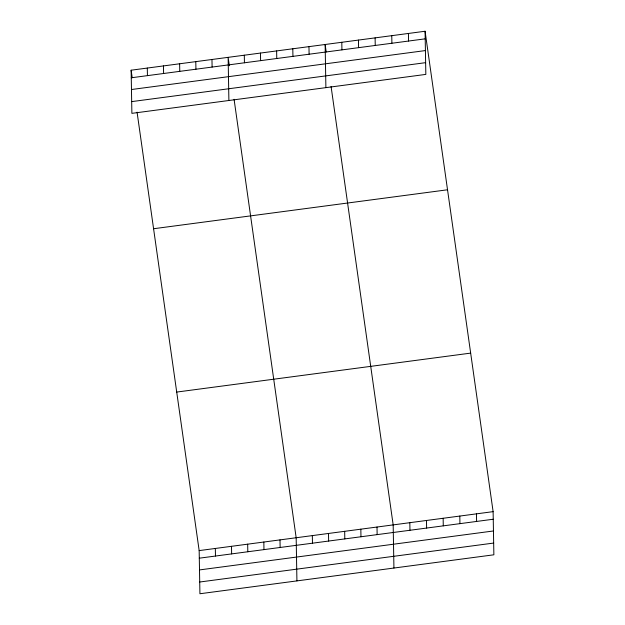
<?xml version="1.0" encoding="UTF-8"?>
<svg xmlns="http://www.w3.org/2000/svg" width="625" height="625" viewBox="0 0 625 625"><rect width="100%" height="100%" fill="white"/><g stroke="black" fill="none" stroke-linecap="round" stroke-linejoin="round"><path stroke-width="0.94" d="M425.078 31.25L425.836 74.398L131.883 113.352L131.133 70.203L425.078 31.25L493.117 511.648L493.867 554.797L199.922 593.75L199.164 550.602L137.07 112.164M131.266 77.781L425.211 38.836M131.469 89.523L425.414 50.57M131.68 101.617L425.625 62.664M153.586 228.734L447.531 189.781M176.719 392.07L470.664 353.117M199.164 550.602L493.117 511.648M199.297 558.188L493.25 519.234M199.508 569.922L493.453 530.969M199.719 582.016L493.664 543.062M326.195 51.953L325.141 44.492L325.891 87.641M331.078 86.461L393.172 524.891L393.93 568.039M229.32 65.742L228.133 57.352L228.891 100.5M234.078 99.312L296.172 537.75L296.922 580.898M131.133 70.203L132.188 77.664M476.461 513.859L476.594 521.438M459.805 516.062L459.938 523.648M443.148 518.273L443.273 525.852M426.484 520.477L426.617 528.062M408.422 33.461L408.555 41.039M409.828 522.688L409.961 530.266M391.766 35.664L391.898 43.25M375.109 37.875L375.242 45.453M377.008 527.031L377.141 534.617M358.453 40.078L358.586 47.664M360.836 529.18L360.969 536.758M341.797 42.289L341.93 49.867M344.672 531.32L344.805 538.898M328.508 533.461L328.641 541.047M308.969 46.633L309.102 54.219M312.336 535.602L312.469 543.188M292.805 48.781L292.938 56.359M276.633 50.922L276.766 58.5M280 539.891L280.133 547.469M260.469 53.062L260.602 60.648M263.836 542.031L263.969 549.617M244.305 55.203L244.43 62.789M247.672 544.172L247.805 551.758M231.5 546.32L231.633 553.898M211.969 59.492L212.102 67.07M215.336 548.461L215.469 556.039M195.797 61.633L195.93 69.219M179.633 63.773L179.766 71.359M163.469 65.914L163.594 73.5M147.297 68.062L147.43 75.641"/></g></svg>
